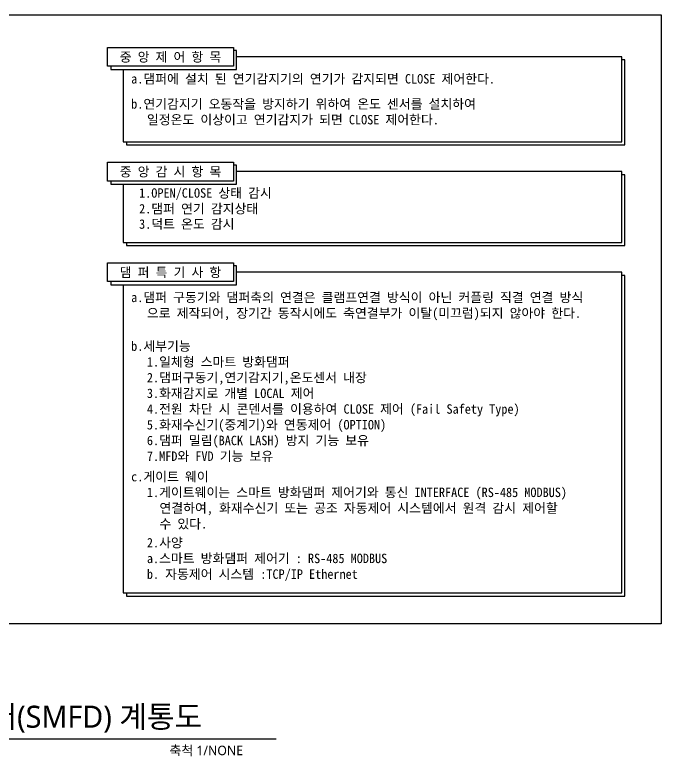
# Model space of a CAD drawing. Header units: millimetres. Extents: x 70 to 2494, y 28 to 562.
# Drawn here: x 1245.6 to 1451.1, y 33 to 268.7 of the extents above; entities that cross this region are included whole.
import ezdxf
from ezdxf.enums import TextEntityAlignment as Align

# ---------------------------------------------------------------- set-up
doc = ezdxf.new("R2010")
doc.units = ezdxf.units.MM
for name, color, linetype in [('AA-MKXS', 3, 'Continuous'), ('AUTO LINE', 4, 'Continuous'), ('TEXT', 2, 'Continuous')]:
    doc.layers.add(name, color=color, linetype=linetype)
doc.styles.add('TEXT', font='', dxfattribs={"height": 4})
doc.styles.add('스타일1', font='malgun.ttf')
doc.styles.get('TEXT').set_extended_font_data('GulimChe')

msp = doc.modelspace()

# ---------------------------------------------------------------- linework, layer by layer
at = {"color": 6}
for points in [[(1275.06, 258.39), (1315.06, 258.39), (1315.06, 252.39), (1275.06, 252.39)], [(1275.06, 221.89), (1315.06, 221.89), (1315.06, 215.89), (1275.06, 215.89)], [(1275.06, 189.89), (1315.06, 189.89), (1315.06, 183.89), (1275.06, 183.89)]]:
    msp.add_lwpolyline(points, close=True, dxfattribs=at)
at = {"color": 8}
for points in [[(1276.06, 252.39), (1276.06, 251.39), (1316.06, 251.39), (1316.06, 257.39), (1315.06, 257.39)], [(1281.06, 228.39), (1281.06, 227.39), (1439.56, 227.39), (1439.56, 254.39), (1438.56, 254.39)], [(1276.06, 215.89), (1276.06, 214.89), (1316.06, 214.89), (1316.06, 220.89), (1315.06, 220.89)], [(1281.06, 196.39), (1281.06, 195.39), (1439.56, 195.39), (1439.56, 217.89), (1438.56, 217.89)], [(1276.06, 183.89), (1276.06, 182.89), (1316.06, 182.89), (1316.06, 188.89), (1315.06, 188.89)], [(1281.06, 84.89), (1281.06, 83.89), (1439.56, 83.89), (1439.56, 185.89), (1438.56, 185.89)]]:
    msp.add_lwpolyline(points, dxfattribs=at)
at = {"color": 6}
for points in [[(1280.06, 251.39), (1280.06, 228.39), (1438.56, 228.39), (1438.56, 255.39), (1316.06, 255.39)], [(1280.06, 214.89), (1280.06, 196.39), (1438.56, 196.39), (1438.56, 218.89), (1316.06, 218.89)], [(1280.06, 182.89), (1280.06, 84.89), (1438.56, 84.89), (1438.56, 186.89), (1316.06, 186.89)]]:
    msp.add_lwpolyline(points, dxfattribs=at)
at = {"layer": 'AA-MKXS', "color": 7}
msp.add_line((1148.83, 38.5), (1328.65, 38.5), dxfattribs=at)
at = {"layer": 'AUTO LINE'}
msp.add_lwpolyline([(1451.08, 268.73), (1451.08, 75.12), (1031.64, 75.12), (1031.64, 268.73)], close=True, dxfattribs=at)

# ---------------------------------------------------------------- texts
at = {"layer": 'AA-MKXS', "linetype": 'Continuous', "style": '스타일1'}
msp.add_text('스마트 방화댐퍼(SMFD) 계통도', height=7, dxfattribs=at).set_placement((1182.43, 42.05))
msp.add_text('축척 1/NONE', height=3, dxfattribs=at).set_placement((1318.15, 34.82), align=Align.MIDDLE_RIGHT)
at = {"layer": 'TEXT', "color": 0, "style": 'TEXT'}
for s, p in [('중 앙 제 어 항 목', (1295.06, 255.39)), ('중 앙 감 시 항 목', (1295.06, 218.89)), ('댐 퍼 특 기 사 항', (1295.06, 186.89))]:
    msp.add_text(s, height=3, dxfattribs=at).set_placement(p, align=Align.MIDDLE)
for s, p in [('a.댐퍼에 설치 된 연기감지기의 연기가 감지되면 CLOSE 제어한다.', (1282.56, 246.89)), ('b.연기감지기 오동작을 방지하기 위하여 온도 센서를 설치하여', (1282.56, 238.89)), ('일정온도 이상이고 연기감지가 되면 CLOSE 제어한다.', (1287.56, 233.89)), ('1.OPEN/CLOSE 상태 감시', (1285.08, 210.58)), ('2.댐퍼 연기 감지상태', (1285.08, 205.58)), ('3.덕트 온도 감시', (1285.08, 200.71)), ('a.댐퍼 구동기와 댐퍼축의 연결은 클램프연결 방식이 아닌 커플링 직결 연결 방식', (1282.56, 177.39)), ('으로 제작되어, 장기간 동작시에도 축연결부가 이탈(미끄럼)되지 않아야 한다.', (1287.56, 172.39)), ('b.세부기능', (1282.56, 161.89)), ('1.일체형 스마트 방화댐퍼', (1287.56, 156.89)), ('2.댐퍼구동기,연기감지기,온도센서 내장', (1287.56, 151.89)), ('3.화재감지로 개별 LOCAL 제어', (1287.56, 146.89)), ('4.전원 차단 시 콘덴서를 이용하여 CLOSE 제어 (Fail Safety Type)', (1287.56, 141.89)), ('5.화재수신기(중계기)와 연동제어 (OPTION)', (1287.56, 136.89)), ('6.댐퍼 밀림(BACK LASH) 방지 기능 보유', (1287.56, 131.89)), ('7.MFD와 FVD 기능 보유 ', (1287.56, 126.89)), ('c.게이트 웨이', (1282.56, 120.39)), ('1.게이트웨이는 스마트 방화댐퍼 제어기와 통신 INTERFACE (RS-485 MODBUS)', (1287.56, 115.39)), ('연결하여, 화재수신기 또는 공조 자동제어 시스템에서 원격 감시 제어할', (1291.56, 110.39)), ('수 있다.', (1291.56, 105.39)), ('2.사양', (1287.56, 99.39)), ('a.스마트 방화댐퍼 제어기 : RS-485 MODBUS', (1287.56, 94.39)), ('b. 자동제어 시스템 :TCP/IP Ethernet', (1287.56, 89.39))]:
    msp.add_text(s, height=3, dxfattribs=at).set_placement(p)

doc.saveas('drawing.dxf')
